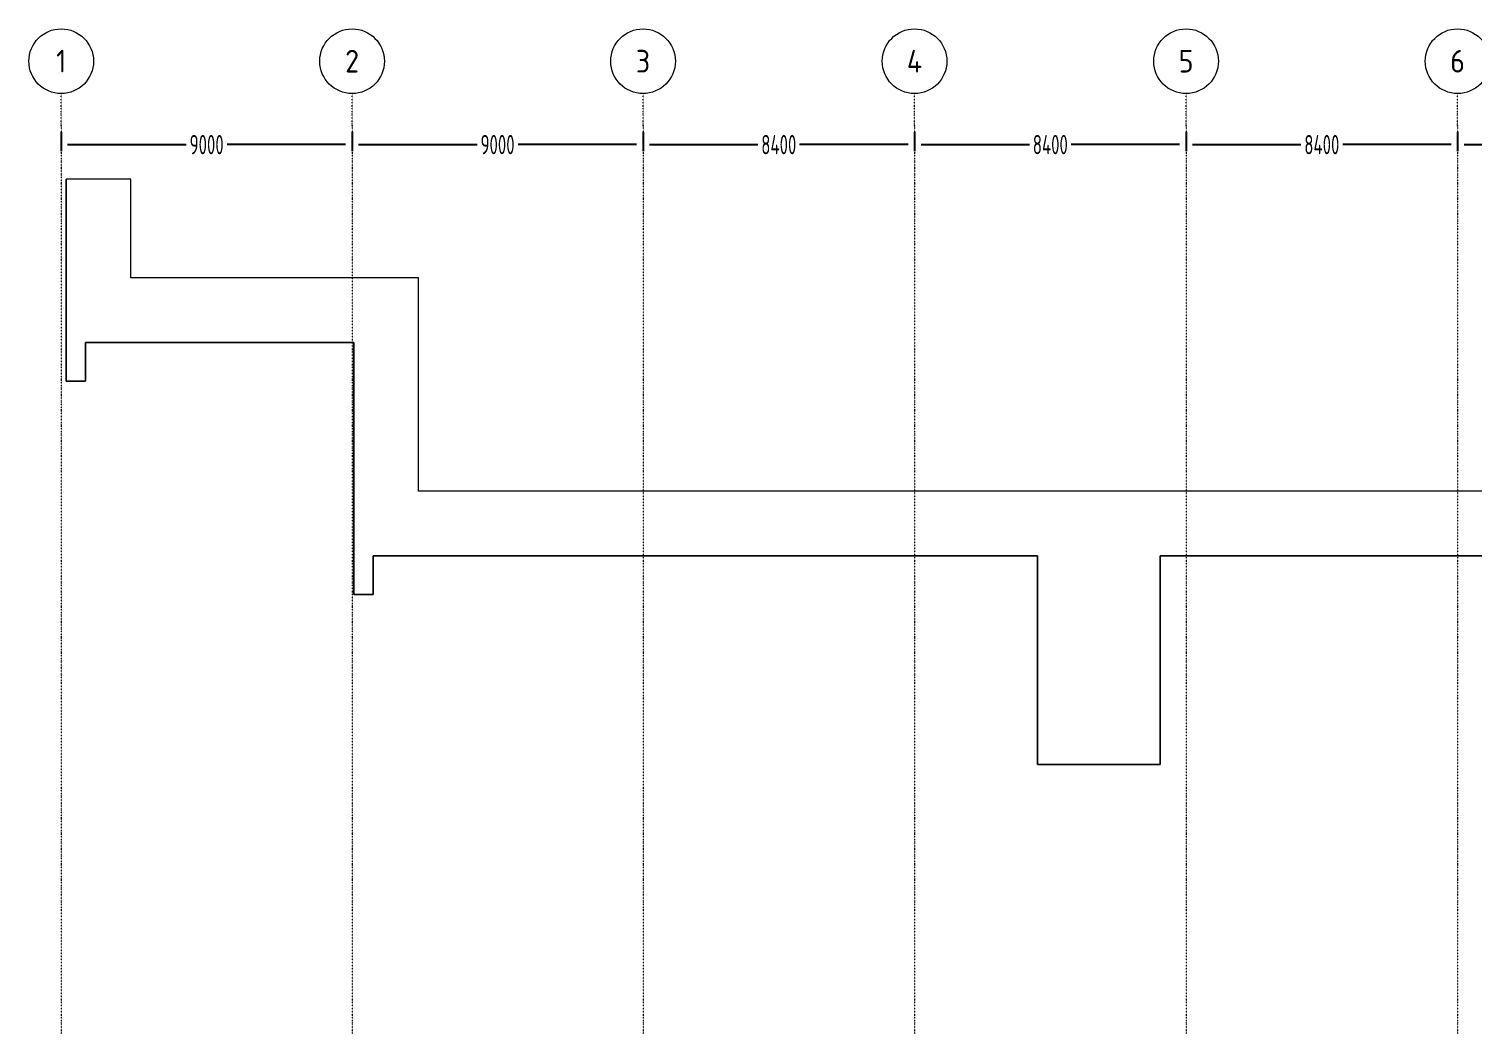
# Model space of a CAD drawing. Extents: x -32000 to 416743, y -254124 to 144214.
# Drawn here: x -1000 to 43650, y 100465 to 131250 of the extents above; entities that cross this region are included whole.
import ezdxf
from ezdxf.enums import TextEntityAlignment as Align

# ---------------------------------------------------------------- set-up
doc = ezdxf.new("R2010")
doc.units = 0
doc.header["$LTSCALE"] = 10
doc.linetypes.add('H12PL4$0$JJP_三點線', pattern=[0.9, 0.3, -0.15, 0, -0.15, 0, -0.15, 0, -0.15])
doc.linetypes.add('XFM7P40ICA$0$H12PL4$0$JJP_三點線', pattern=[0.9, 0.3, -0.15, 0, -0.15, 0, -0.15, 0, -0.15])
for name, color, linetype in [('H12PL4$0$A-DIM', 250, 'Continuous'), ('H12PL4$0$S-GRID', 252, 'Continuous'), ('XFM7P40ICA$0$H12PL4$0$A-DIM', 250, 'Continuous'), ('XFM7P40ICA$0$H12PL4$0$L40_19_HOJO', 252, 'Continuous'), ('XFM7P40ICA$0$H12PL4$0$L40_19_SUGATA2', 252, 'Continuous'), ('XFM7P40ICA$0$H12PL4$0$S-GRID', 252, 'Continuous')]:
    doc.layers.add(name, color=color, linetype=linetype)
doc.styles.add('H12PL4$0$dim-txt', font='isocp.shx', dxfattribs={"width": 0.7, "bigfont": 'chineset.shx'})
doc.styles.add('H12PL4$0$Standard', font='isocp.shx', dxfattribs={"bigfont": 'chineset.shx'})
doc.styles.add('XFM7P40ICA$0$H12PL4$0$dim-txt', font='isocp.shx', dxfattribs={"width": 0.7, "bigfont": 'chineset.shx'})
doc.styles.add('XFM7P40ICA$0$H12PL4$0$Standard', font='isocp.shx', dxfattribs={"bigfont": 'chineset.shx'})
doc.dimstyles.new('H12PL4$0$ARCH-dim-2000', dxfattribs={"dimscale": 2000, "dimtxt": 0.3, "dimasz": 0.1, "dimexe": 0.1, "dimexo": 0.1, "dimgap": 0.05, "dimtad": 1, "dimdec": 0, "dimrnd": 0.5, "dimdsep": 46, "dimtxsty": 'H12PL4$0$dim-txt', "dimblk": 'H12PL4$0$_Dot', "dimcen": 2, "dimclrd": 256, "dimclre": 256, "dimclrt": 256, "dimadec": 0, "dimazin": 0, "dimtfac": 1, "dimtix": 1, "dimtmove": 2, "dimatfit": 3, "dimldrblk": 'H12PL4$0$_OBLIQUE', "dimfxl": 1, "dimtvp": 1, "dimtolj": 1, "dimarcsym": 0})
doc.dimstyles.new('XFM7P40ICA$0$H12PL4$0$ARCH-dim-2000', dxfattribs={"dimscale": 2000, "dimtxt": 0.3, "dimasz": 0.1, "dimexe": 0.1, "dimexo": 0.1, "dimgap": 0.05, "dimtad": 1, "dimdec": 0, "dimrnd": 0.5, "dimdsep": 46, "dimtxsty": 'XFM7P40ICA$0$H12PL4$0$dim-txt', "dimblk": 'XFM7P40ICA$0$H12PL4$0$_Dot', "dimcen": 2, "dimclrd": 256, "dimclre": 256, "dimclrt": 256, "dimadec": 0, "dimazin": 0, "dimtfac": 1, "dimtix": 1, "dimtmove": 2, "dimatfit": 3, "dimldrblk": 'XFM7P40ICA$0$H12PL4$0$_OBLIQUE', "dimfxl": 1, "dimtvp": 1, "dimtolj": 1, "dimarcsym": 0})

# ---------------------------------------------------------------- blocks, each defined once
blk = doc.blocks.new('*D174')
at = {"layer": 'DEFPOINTS', "color": 0, "linetype": 'Continuous', "transparency": 16777216}
for p in [(0, 128250), (9000, 128250), (9000, 127670)]:
    blk.add_point(p, dxfattribs=at)
at = {"layer": 'H12PL4$0$A-DIM', "linetype": 'Continuous', "lineweight": -2, "transparency": 16777216}
for p, q in [((0, 128050), (0, 127470)), ((9000, 128050), (9000, 127470)), ((200, 127670), (3866, 127670)), ((8800, 127670), (5134, 127670))]:
    blk.add_line(p, q, dxfattribs=at)
at = {"layer": 'H12PL4$0$A-DIM', "linetype": 'Continuous', "lineweight": 0, "transparency": 16777216, "insert": (4500, 127670), "char_height": 600, "attachment_point": 5, "style": 'H12PL4$0$dim-txt'}
blk.add_mtext('\\A1;9000', dxfattribs=at)
blk = doc.blocks.new('H12PL4$0$_Dot')
blk = doc.blocks.new('H12PL4$0$_OBLIQUE')
at = {"color": 0, "linetype": 'ByBlock', "lineweight": -2}
blk.add_line((-0.5, -0.5), (0.5, 0.5), dxfattribs=at)
blk = doc.blocks.new('*D175')
at = {"layer": 'DEFPOINTS', "color": 0, "linetype": 'Continuous', "transparency": 16777216}
for p in [(9000, 128250), (18000, 128250), (18000, 127670)]:
    blk.add_point(p, dxfattribs=at)
at = {"layer": 'H12PL4$0$A-DIM', "linetype": 'Continuous', "lineweight": -2, "transparency": 16777216}
for p, q in [((9000, 128050), (9000, 127470)), ((18000, 128050), (18000, 127470)), ((9200, 127670), (12866, 127670)), ((17800, 127670), (14134, 127670))]:
    blk.add_line(p, q, dxfattribs=at)
at = {"layer": 'H12PL4$0$A-DIM', "linetype": 'Continuous', "lineweight": 0, "transparency": 16777216, "insert": (13500, 127670), "char_height": 600, "attachment_point": 5, "style": 'H12PL4$0$dim-txt'}
blk.add_mtext('\\A1;9000', dxfattribs=at)
blk = doc.blocks.new('*D176')
at = {"layer": 'DEFPOINTS', "color": 0, "linetype": 'Continuous', "transparency": 16777216}
for p in [(18000, 128250), (26400, 128250), (26400, 127670)]:
    blk.add_point(p, dxfattribs=at)
at = {"layer": 'H12PL4$0$A-DIM', "linetype": 'Continuous', "lineweight": -2, "transparency": 16777216}
for p, q in [((18000, 128050), (18000, 127470)), ((26400, 128050), (26400, 127470)), ((18200, 127670), (21554, 127670)), ((26200, 127670), (22846, 127670))]:
    blk.add_line(p, q, dxfattribs=at)
at = {"layer": 'H12PL4$0$A-DIM', "linetype": 'Continuous', "lineweight": 0, "transparency": 16777216, "insert": (22200, 127670), "char_height": 600, "attachment_point": 5, "style": 'H12PL4$0$dim-txt'}
blk.add_mtext('\\A1;8400', dxfattribs=at)
blk = doc.blocks.new('*D177')
at = {"layer": 'DEFPOINTS', "color": 0, "linetype": 'Continuous', "transparency": 16777216}
for p in [(26400, 128250), (34800, 128250), (34800, 127670)]:
    blk.add_point(p, dxfattribs=at)
at = {"layer": 'H12PL4$0$A-DIM', "linetype": 'Continuous', "lineweight": -2, "transparency": 16777216}
for p, q in [((26400, 128050), (26400, 127470)), ((34800, 128050), (34800, 127470)), ((26600, 127670), (29954, 127670)), ((34600, 127670), (31246, 127670))]:
    blk.add_line(p, q, dxfattribs=at)
at = {"layer": 'H12PL4$0$A-DIM', "linetype": 'Continuous', "lineweight": 0, "transparency": 16777216, "insert": (30600, 127670), "char_height": 600, "attachment_point": 5, "style": 'H12PL4$0$dim-txt'}
blk.add_mtext('\\A1;8400', dxfattribs=at)
blk = doc.blocks.new('*D178')
at = {"layer": 'DEFPOINTS', "color": 0, "linetype": 'Continuous', "transparency": 16777216}
for p in [(34800, 128250), (43200, 128250), (43200, 127670)]:
    blk.add_point(p, dxfattribs=at)
at = {"layer": 'H12PL4$0$A-DIM', "linetype": 'Continuous', "lineweight": -2, "transparency": 16777216}
for p, q in [((34800, 128050), (34800, 127470)), ((43200, 128050), (43200, 127470)), ((35000, 127670), (38354, 127670)), ((43000, 127670), (39646, 127670))]:
    blk.add_line(p, q, dxfattribs=at)
at = {"layer": 'H12PL4$0$A-DIM', "linetype": 'Continuous', "lineweight": 0, "transparency": 16777216, "insert": (39000, 127670), "char_height": 600, "attachment_point": 5, "style": 'H12PL4$0$dim-txt'}
blk.add_mtext('\\A1;8400', dxfattribs=at)
blk = doc.blocks.new('*D179')
at = {"layer": 'DEFPOINTS', "color": 0, "linetype": 'Continuous', "transparency": 16777216}
for p in [(43200, 128250), (51600, 128250), (51600, 127670)]:
    blk.add_point(p, dxfattribs=at)
at = {"layer": 'H12PL4$0$A-DIM', "linetype": 'Continuous', "lineweight": -2, "transparency": 16777216}
for p, q in [((43200, 128050), (43200, 127470)), ((51600, 128050), (51600, 127470)), ((43400, 127670), (46754, 127670)), ((51400, 127670), (48046, 127670))]:
    blk.add_line(p, q, dxfattribs=at)
at = {"layer": 'H12PL4$0$A-DIM', "linetype": 'Continuous', "lineweight": 0, "transparency": 16777216, "insert": (47400, 127670), "char_height": 600, "attachment_point": 5, "style": 'H12PL4$0$dim-txt'}
blk.add_mtext('\\A1;8400', dxfattribs=at)
blk = doc.blocks.new('*D915')
at = {"layer": 'DEFPOINTS', "color": 0, "linetype": 'Continuous', "transparency": 16777216}
for p in [(0, 128250), (9000, 128250), (9000, 127670)]:
    blk.add_point(p, dxfattribs=at)
at = {"layer": 'XFM7P40ICA$0$H12PL4$0$A-DIM', "linetype": 'Continuous', "lineweight": -2, "transparency": 16777216}
for p, q in [((0, 128050), (0, 127470)), ((9000, 128050), (9000, 127470)), ((200, 127670), (3866, 127670)), ((8800, 127670), (5134, 127670))]:
    blk.add_line(p, q, dxfattribs=at)
at = {"layer": 'XFM7P40ICA$0$H12PL4$0$A-DIM', "linetype": 'Continuous', "lineweight": 0, "transparency": 16777216, "insert": (4500, 127670), "char_height": 600, "attachment_point": 5, "style": 'XFM7P40ICA$0$H12PL4$0$dim-txt'}
blk.add_mtext('\\A1;9000', dxfattribs=at)
blk = doc.blocks.new('XFM7P40ICA$0$H12PL4$0$_Dot')
blk = doc.blocks.new('XFM7P40ICA$0$H12PL4$0$_OBLIQUE')
at = {"color": 0, "linetype": 'ByBlock', "lineweight": -2}
blk.add_line((-0.5, -0.5), (0.5, 0.5), dxfattribs=at)
blk = doc.blocks.new('*D916')
at = {"layer": 'DEFPOINTS', "color": 0, "linetype": 'Continuous', "transparency": 16777216}
for p in [(9000, 128250), (18000, 128250), (18000, 127670)]:
    blk.add_point(p, dxfattribs=at)
at = {"layer": 'XFM7P40ICA$0$H12PL4$0$A-DIM', "linetype": 'Continuous', "lineweight": -2, "transparency": 16777216}
for p, q in [((9000, 128050), (9000, 127470)), ((18000, 128050), (18000, 127470)), ((9200, 127670), (12866, 127670)), ((17800, 127670), (14134, 127670))]:
    blk.add_line(p, q, dxfattribs=at)
at = {"layer": 'XFM7P40ICA$0$H12PL4$0$A-DIM', "linetype": 'Continuous', "lineweight": 0, "transparency": 16777216, "insert": (13500, 127670), "char_height": 600, "attachment_point": 5, "style": 'XFM7P40ICA$0$H12PL4$0$dim-txt'}
blk.add_mtext('\\A1;9000', dxfattribs=at)
blk = doc.blocks.new('*D917')
at = {"layer": 'DEFPOINTS', "color": 0, "linetype": 'Continuous', "transparency": 16777216}
for p in [(18000, 128250), (26400, 128250), (26400, 127670)]:
    blk.add_point(p, dxfattribs=at)
at = {"layer": 'XFM7P40ICA$0$H12PL4$0$A-DIM', "linetype": 'Continuous', "lineweight": -2, "transparency": 16777216}
for p, q in [((18000, 128050), (18000, 127470)), ((26400, 128050), (26400, 127470)), ((18200, 127670), (21554, 127670)), ((26200, 127670), (22846, 127670))]:
    blk.add_line(p, q, dxfattribs=at)
at = {"layer": 'XFM7P40ICA$0$H12PL4$0$A-DIM', "linetype": 'Continuous', "lineweight": 0, "transparency": 16777216, "insert": (22200, 127670), "char_height": 600, "attachment_point": 5, "style": 'XFM7P40ICA$0$H12PL4$0$dim-txt'}
blk.add_mtext('\\A1;8400', dxfattribs=at)
blk = doc.blocks.new('*D918')
at = {"layer": 'DEFPOINTS', "color": 0, "linetype": 'Continuous', "transparency": 16777216}
for p in [(26400, 128250), (34800, 128250), (34800, 127670)]:
    blk.add_point(p, dxfattribs=at)
at = {"layer": 'XFM7P40ICA$0$H12PL4$0$A-DIM', "linetype": 'Continuous', "lineweight": -2, "transparency": 16777216}
for p, q in [((26400, 128050), (26400, 127470)), ((34800, 128050), (34800, 127470)), ((26600, 127670), (29954, 127670)), ((34600, 127670), (31246, 127670))]:
    blk.add_line(p, q, dxfattribs=at)
at = {"layer": 'XFM7P40ICA$0$H12PL4$0$A-DIM', "linetype": 'Continuous', "lineweight": 0, "transparency": 16777216, "insert": (30600, 127670), "char_height": 600, "attachment_point": 5, "style": 'XFM7P40ICA$0$H12PL4$0$dim-txt'}
blk.add_mtext('\\A1;8400', dxfattribs=at)
blk = doc.blocks.new('*D919')
at = {"layer": 'DEFPOINTS', "color": 0, "linetype": 'Continuous', "transparency": 16777216}
for p in [(34800, 128250), (43200, 128250), (43200, 127670)]:
    blk.add_point(p, dxfattribs=at)
at = {"layer": 'XFM7P40ICA$0$H12PL4$0$A-DIM', "linetype": 'Continuous', "lineweight": -2, "transparency": 16777216}
for p, q in [((34800, 128050), (34800, 127470)), ((43200, 128050), (43200, 127470)), ((35000, 127670), (38354, 127670)), ((43000, 127670), (39646, 127670))]:
    blk.add_line(p, q, dxfattribs=at)
at = {"layer": 'XFM7P40ICA$0$H12PL4$0$A-DIM', "linetype": 'Continuous', "lineweight": 0, "transparency": 16777216, "insert": (39000, 127670), "char_height": 600, "attachment_point": 5, "style": 'XFM7P40ICA$0$H12PL4$0$dim-txt'}
blk.add_mtext('\\A1;8400', dxfattribs=at)
blk = doc.blocks.new('*D920')
at = {"layer": 'DEFPOINTS', "color": 0, "linetype": 'Continuous', "transparency": 16777216}
for p in [(43200, 128250), (51600, 128250), (51600, 127670)]:
    blk.add_point(p, dxfattribs=at)
at = {"layer": 'XFM7P40ICA$0$H12PL4$0$A-DIM', "linetype": 'Continuous', "lineweight": -2, "transparency": 16777216}
for p, q in [((43200, 128050), (43200, 127470)), ((51600, 128050), (51600, 127470)), ((43400, 127670), (46754, 127670)), ((51400, 127670), (48046, 127670))]:
    blk.add_line(p, q, dxfattribs=at)
at = {"layer": 'XFM7P40ICA$0$H12PL4$0$A-DIM', "linetype": 'Continuous', "lineweight": 0, "transparency": 16777216, "insert": (47400, 127670), "char_height": 600, "attachment_point": 5, "style": 'XFM7P40ICA$0$H12PL4$0$dim-txt'}
blk.add_mtext('\\A1;8400', dxfattribs=at)
blk = doc.blocks.new('H12PL4')
at = {"layer": 'H12PL4$0$S-GRID', "linetype": 'H12PL4$0$JJP_三點線', "lineweight": 0}
for p, q in [((0, 128250), (0, 129250)), ((9000, 128250), (9000, 129250)), ((18000, 128250), (18000, 129250)), ((26400, 128250), (26400, 129250)), ((34800, 128250), (34800, 129250)), ((43200, 128250), (43200, 129250)), ((0, 128250), (0, -28000)), ((9000, 128250), (9000, -28000)), ((18000, 128250), (18000, -28000)), ((26400, 128250), (26400, -28000)), ((34800, 128250), (34800, -28000)), ((43200, 128250), (43200, -28000))]:
    blk.add_line(p, q, dxfattribs=at)
at = {"layer": 'H12PL4$0$S-GRID', "lineweight": 0}
for centre in [(0, 130250), (9000, 130250), (18000, 130250), (26400, 130250), (34800, 130250), (43200, 130250)]:
    blk.add_circle(centre, 1000, dxfattribs=at)
at = {"layer": 'H12PL4$0$S-GRID', "linetype": 'H12PL4$0$JJP_三點線', "lineweight": 0}
for p in [(0, 128250), (0, 128250), (9000, 128250), (9000, 128250), (18000, 128250), (18000, 128250), (26400, 128250), (26400, 128250), (34800, 128250), (34800, 128250), (43200, 128250), (43200, 128250)]:
    blk.add_point(p, dxfattribs=at)
at = {"layer": 'H12PL4$0$S-GRID', "style": 'H12PL4$0$Standard'}
for s, p in [('1', (0, 130602.4)), ('2', (9000, 130600)), ('3', (18000, 130600)), ('4', (26400, 130600)), ('5', (34800, 130600)), ('6', (43200, 130600))]:
    blk.add_text(s, height=700, dxfattribs=at).set_placement(p, align=Align.TOP_CENTER)
at = {"layer": 'H12PL4$0$A-DIM', "linetype": 'Continuous', "lineweight": 0}
for base, p1, p2, picture, middle in [((9000, 127670), (0, 128250), (9000, 128250), '*D174', (4500, 127670)), ((18000, 127670), (9000, 128250), (18000, 128250), '*D175', (13500, 127670)), ((26400, 127670), (18000, 128250), (26400, 128250), '*D176', (22200, 127670)), ((34800, 127670), (26400, 128250), (34800, 128250), '*D177', (30600, 127670)), ((43200, 127670), (34800, 128250), (43200, 128250), '*D178', (39000, 127670)), ((51600, 127670), (43200, 128250), (51600, 128250), '*D179', (47400, 127670))]:
    dim = blk.add_linear_dim(base=base, p1=p1, p2=p2, dimstyle='H12PL4$0$ARCH-dim-2000', dxfattribs=at)
    dim.commit()
    dim.dimension.update_dxf_attribs({"geometry": picture, "text_midpoint": middle, "dimtype": 128})
blk = doc.blocks.new('XFM7P40ICA$0$H12PL4')
at = {"layer": 'XFM7P40ICA$0$H12PL4$0$L40_19_HOJO', "lineweight": 0, "flags": 128}
for points in [[(2150, 126600), (150, 126600)], [(150, 126600), (150, 120350), (750, 120350), (750, 121550), (9050, 121550), (9050, 113750), (9650, 113750), (9650, 114950), (30200, 114950), (30200, 108500), (34000, 108500), (34000, 114950), (84200, 114950), (84200, 108500), (88000, 108500), (88000, 114950), (135350, 114950)], [(260200, 126600), (260200, 123500), (242100, 123500), (242100, 116950), (11050, 116950), (11050, 123550), (2150, 123550), (2150, 126600)]]:
    blk.add_lwpolyline(points, dxfattribs=at)
at = {"layer": 'XFM7P40ICA$0$H12PL4$0$L40_19_SUGATA2', "lineweight": 0, "flags": 128}
blk.add_lwpolyline([(135350, 114950), (88000, 114950), (88000, 108500), (84200, 108500), (84200, 114950), (34000, 114950), (34000, 108500), (30200, 108500), (30200, 114950), (9650, 114950), (9650, 113750), (9050, 113750), (9050, 121550), (750, 121550), (750, 120350), (150, 120350), (150, 126600)], dxfattribs=at)
at = {"layer": 'XFM7P40ICA$0$H12PL4$0$S-GRID', "linetype": 'XFM7P40ICA$0$H12PL4$0$JJP_三點線', "lineweight": 0}
for p, q in [((0, 128250), (0, 129250)), ((9000, 128250), (9000, 129250)), ((18000, 128250), (18000, 129250)), ((26400, 128250), (26400, 129250)), ((34800, 128250), (34800, 129250)), ((43200, 128250), (43200, 129250)), ((0, 128250), (0, -28000)), ((9000, 128250), (9000, -28000)), ((18000, 128250), (18000, -28000)), ((26400, 128250), (26400, -28000)), ((34800, 128250), (34800, -28000)), ((43200, 128250), (43200, -28000))]:
    blk.add_line(p, q, dxfattribs=at)
at = {"layer": 'XFM7P40ICA$0$H12PL4$0$S-GRID', "lineweight": 0}
for centre in [(0, 130250), (9000, 130250), (18000, 130250), (26400, 130250), (34800, 130250), (43200, 130250)]:
    blk.add_circle(centre, 1000, dxfattribs=at)
at = {"layer": 'XFM7P40ICA$0$H12PL4$0$S-GRID', "linetype": 'XFM7P40ICA$0$H12PL4$0$JJP_三點線', "lineweight": 0}
for p in [(0, 128250), (0, 128250), (9000, 128250), (9000, 128250), (18000, 128250), (18000, 128250), (26400, 128250), (26400, 128250), (34800, 128250), (34800, 128250), (43200, 128250), (43200, 128250)]:
    blk.add_point(p, dxfattribs=at)
at = {"layer": 'XFM7P40ICA$0$H12PL4$0$S-GRID', "style": 'XFM7P40ICA$0$H12PL4$0$Standard'}
for s, p in [('1', (0, 130602.4)), ('2', (9000, 130600)), ('3', (18000, 130600)), ('4', (26400, 130600)), ('5', (34800, 130600)), ('6', (43200, 130600))]:
    blk.add_text(s, height=700, dxfattribs=at).set_placement(p, align=Align.TOP_CENTER)
at = {"layer": 'XFM7P40ICA$0$H12PL4$0$A-DIM', "linetype": 'Continuous', "lineweight": 0}
for base, p1, p2, picture, middle in [((9000, 127670), (0, 128250), (9000, 128250), '*D915', (4500, 127670)), ((18000, 127670), (9000, 128250), (18000, 128250), '*D916', (13500, 127670)), ((26400, 127670), (18000, 128250), (26400, 128250), '*D917', (22200, 127670)), ((34800, 127670), (26400, 128250), (34800, 128250), '*D918', (30600, 127670)), ((43200, 127670), (34800, 128250), (43200, 128250), '*D919', (39000, 127670)), ((51600, 127670), (43200, 128250), (51600, 128250), '*D920', (47400, 127670))]:
    dim = blk.add_linear_dim(base=base, p1=p1, p2=p2, dimstyle='XFM7P40ICA$0$H12PL4$0$ARCH-dim-2000', dxfattribs=at)
    dim.commit()
    dim.dimension.update_dxf_attribs({"geometry": picture, "text_midpoint": middle, "dimtype": 128})
blk = doc.blocks.new('XFM7P40ICA')
blk.add_blockref('XFM7P40ICA$0$H12PL4', (0, 0))

msp = doc.modelspace()

# ---------------------------------------------------------------- block references
for name in ['H12PL4', 'XFM7P40ICA']:
    msp.add_blockref(name, (0, 0))

doc.saveas('drawing.dxf')
